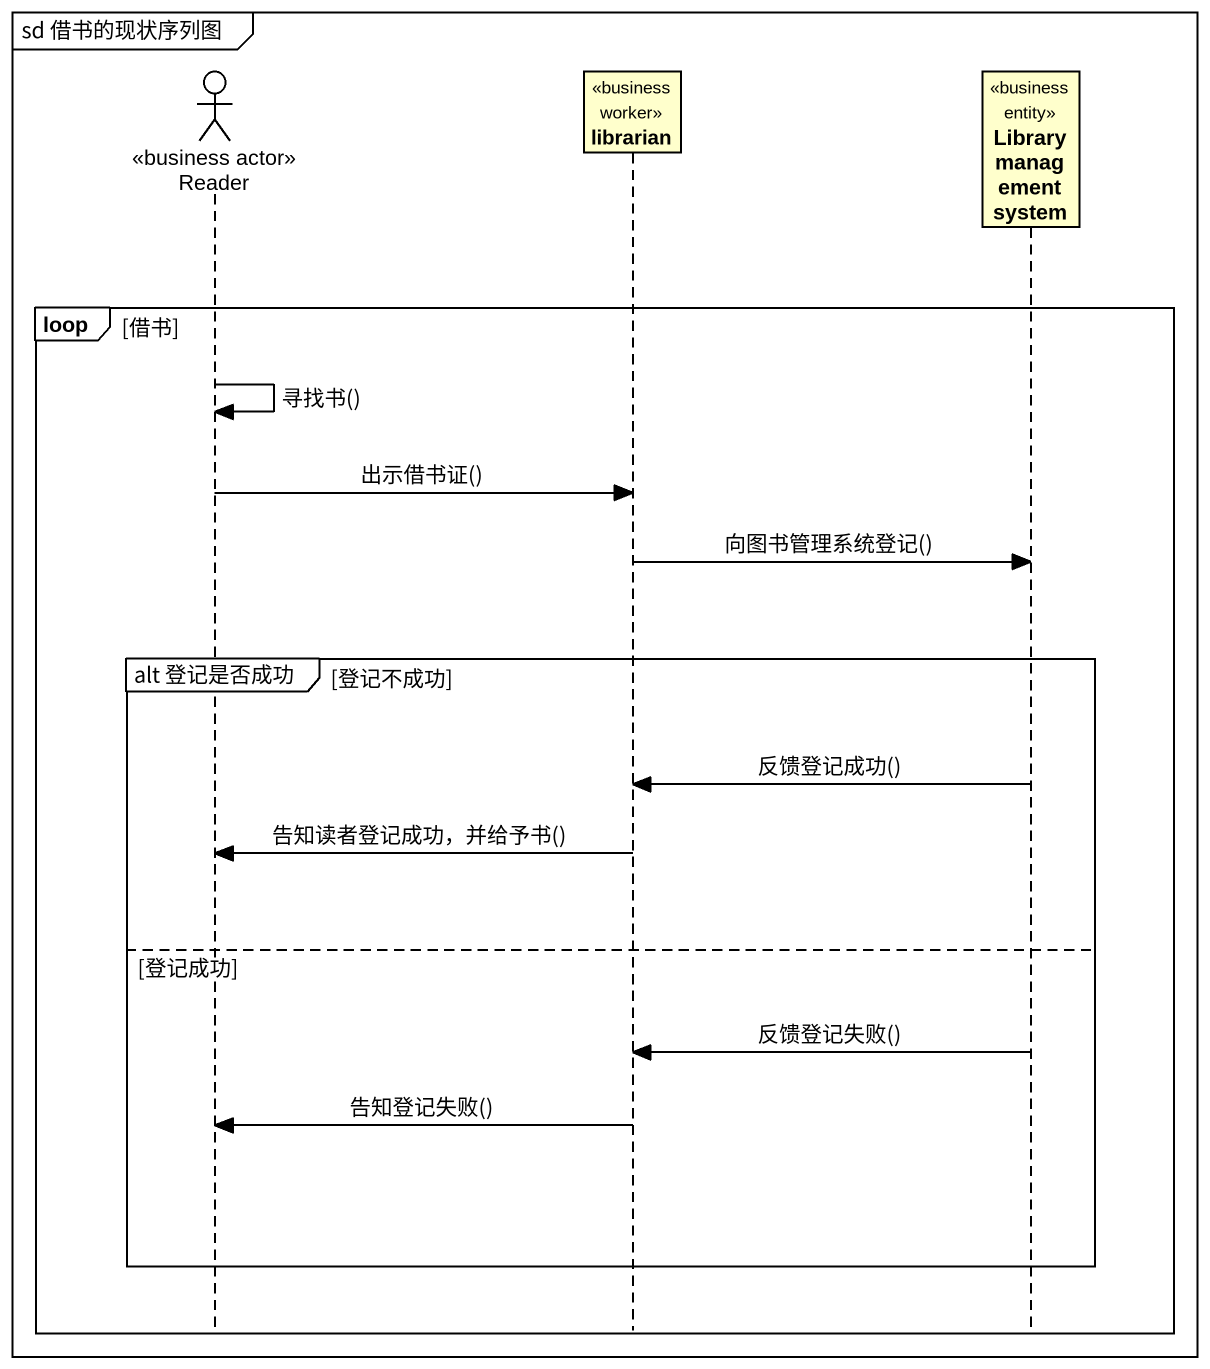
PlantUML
@startuml
mainframe sd 借书的现状序列图
hide footbox
actor Reader <<business actor>>
participant librarian <<business worker>>
participant "Library management system" as Library_management_system <<business entity>>

loop 借书
  Reader -> Reader : 寻找书()
  Reader -> librarian : 出示借书证()
  librarian -> Library_management_system : 向图书管理系统登记()
  group alt 登记是否成功 [登记不成功]
    Library_management_system -> librarian : 反馈登记成功()
    librarian -> Reader : 告知读者登记成功，并给予书()
  else 登记成功
    Library_management_system -> librarian : 反馈登记失败()
    librarian -> Reader : 告知登记失败()
  end
end
@enduml
